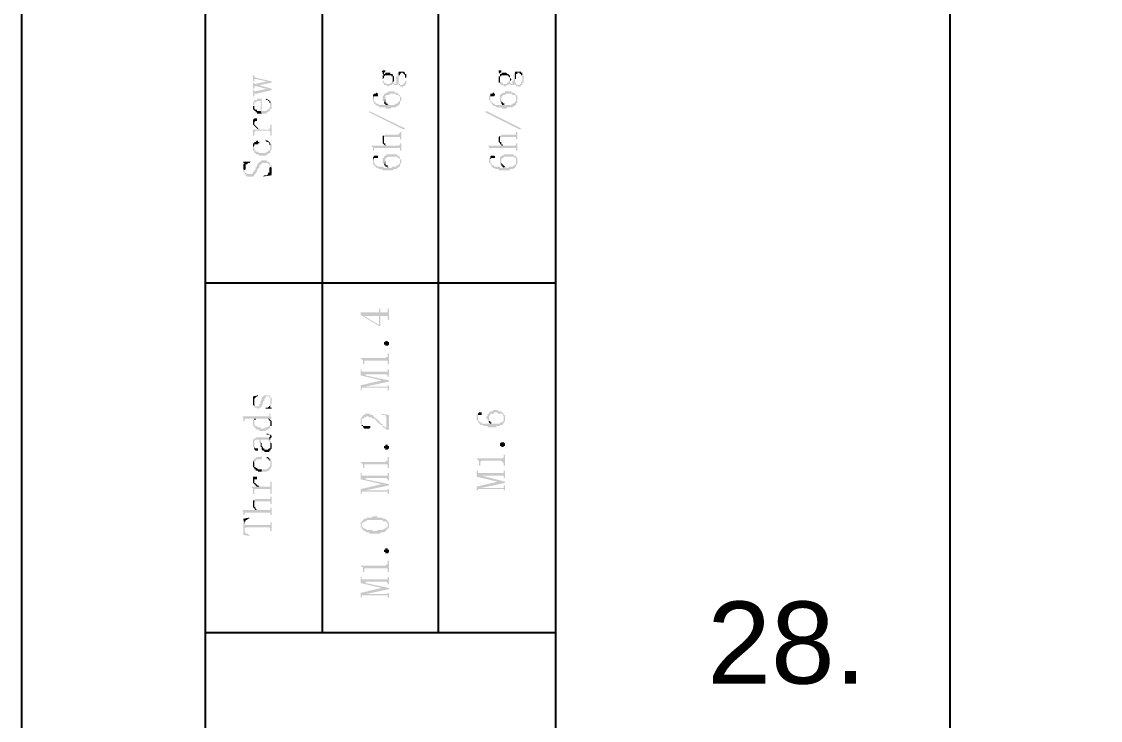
# Model space of a CAD drawing. Header units: millimetres. Extents: x 7018 to 13530, y 4187 to 5692.
# Drawn here: x 9367.76 to 9407.2, y 5096.24 to 5121.77 of the extents above; entities that cross this region are included whole.
import ezdxf

# ---------------------------------------------------------------- set-up
doc = ezdxf.new("R2010")
doc.units = ezdxf.units.MM
doc.styles.get("Standard").update_dxf_attribs({"font": 'arial.ttf'})

msp = doc.modelspace()

# ---------------------------------------------------------------- hatches: boundary and pattern name
at = {"transparency": 33554559}
for points in [[(9380.923, 5119.945), (9380.923, 5119.945), (9380.968, 5119.9), (9380.968, 5119.855), (9381.014, 5119.81), (9381.014, 5119.9), (9381.014, 5119.9), (9381.059, 5119.945), (9381.059, 5119.99), (9380.968, 5119.99)], [(9385.211, 5119.945), (9385.211, 5119.9), (9385.211, 5119.9), (9385.256, 5119.855), (9385.256, 5119.81), (9385.256, 5119.9), (9385.301, 5119.9), (9385.301, 5119.945), (9385.301, 5119.99), (9385.211, 5119.99)], [(9376.229, 5119.81), (9376.229, 5119.584), (9376.275, 5119.584), (9376.275, 5119.629), (9376.275, 5119.674), (9376.32, 5119.674), (9376.726, 5119.584), (9376.726, 5119.584), (9376.906, 5119.539), (9376.906, 5119.584), (9376.32, 5119.719), (9376.32, 5119.719), (9376.275, 5119.764), (9376.275, 5119.81)], [(9376.229, 5119.539), (9376.229, 5119.313), (9376.275, 5119.313), (9376.275, 5119.358), (9376.275, 5119.403), (9376.365, 5119.403), (9376.455, 5119.449), (9376.906, 5119.539), (9376.726, 5119.584), (9376.32, 5119.494), (9376.275, 5119.494), (9376.275, 5119.539), (9376.275, 5119.539)], [(9380.968, 5119.539), (9381.014, 5119.494), (9381.014, 5119.449), (9381.104, 5119.449), (9381.149, 5119.403), (9381.194, 5119.403), (9381.239, 5119.449), (9381.284, 5119.449), (9381.329, 5119.494), (9381.375, 5119.494), (9381.375, 5119.449), (9381.51, 5119.449), (9381.51, 5119.494), (9381.555, 5119.494), (9381.555, 5119.449), (9381.555, 5119.449), (9381.6, 5119.403), (9381.645, 5119.403), (9381.69, 5119.358), (9381.69, 5119.403), (9381.736, 5119.403), (9381.781, 5119.449), (9381.781, 5119.449), (9381.826, 5119.494), (9381.826, 5119.539), (9381.826, 5119.674), (9381.826, 5119.719), (9381.826, 5119.81), (9381.826, 5119.855), (9381.826, 5119.674), (9381.826, 5119.629), (9381.781, 5119.584), (9381.781, 5119.539), (9381.781, 5119.539), (9381.736, 5119.494), (9381.736, 5119.494), (9381.69, 5119.449), (9381.6, 5119.449), (9381.6, 5119.494), (9381.555, 5119.494), (9381.555, 5119.539), (9381.555, 5119.945), (9381.51, 5119.9), (9381.51, 5119.81), (9381.51, 5119.764), (9381.465, 5119.764), (9381.465, 5119.674), (9381.465, 5119.629), (9381.465, 5119.539), (9381.465, 5119.494), (9381.375, 5119.494), (9381.375, 5119.539), (9381.329, 5119.539), (9381.329, 5119.674), (9381.329, 5119.629), (9381.329, 5119.584), (9381.329, 5119.584), (9381.284, 5119.539), (9381.239, 5119.539), (9381.239, 5119.494), (9381.104, 5119.494), (9381.059, 5119.539), (9381.014, 5119.539), (9381.014, 5119.584), (9381.014, 5119.584), (9380.968, 5119.629), (9380.968, 5119.674)], [(9380.968, 5119.674), (9380.968, 5119.629), (9380.968, 5119.539), (9380.968, 5119.674), (9380.968, 5119.674), (9381.014, 5119.719), (9381.014, 5119.764), (9381.014, 5119.764), (9381.059, 5119.81), (9381.284, 5119.81), (9381.284, 5119.764), (9381.329, 5119.764), (9381.329, 5119.674), (9381.329, 5119.539), (9381.375, 5119.584), (9381.375, 5119.674), (9381.375, 5119.764), (9381.375, 5119.764), (9381.329, 5119.81), (9381.329, 5119.855), (9381.239, 5119.855), (9381.239, 5119.9), (9381.059, 5119.9), (9381.059, 5119.855), (9381.014, 5119.855), (9381.014, 5119.9), (9381.014, 5119.81), (9380.968, 5119.81), (9380.968, 5119.764)], [(9381.555, 5119.945), (9381.555, 5119.539), (9381.555, 5119.584), (9381.555, 5119.674), (9381.555, 5119.719), (9381.555, 5119.81), (9381.6, 5119.81), (9381.6, 5119.855), (9381.6, 5119.855), (9381.645, 5119.9), (9381.69, 5119.9), (9381.736, 5119.855), (9381.736, 5119.855), (9381.781, 5119.81), (9381.781, 5119.719), (9381.826, 5119.719), (9381.826, 5119.674), (9381.826, 5119.855), (9381.781, 5119.855), (9381.781, 5119.9), (9381.781, 5119.9), (9381.736, 5119.945)], [(9385.211, 5119.674), (9385.211, 5119.629), (9385.211, 5119.539), (9385.256, 5119.539), (9385.256, 5119.674), (9385.256, 5119.764), (9385.301, 5119.764), (9385.301, 5119.81), (9385.527, 5119.81), (9385.572, 5119.764), (9385.572, 5119.764), (9385.617, 5119.719), (9385.617, 5119.674), (9385.617, 5119.539), (9385.617, 5119.584), (9385.617, 5119.584), (9385.662, 5119.629), (9385.662, 5119.674), (9385.662, 5119.674), (9385.617, 5119.719), (9385.617, 5119.764), (9385.617, 5119.81), (9385.572, 5119.81), (9385.572, 5119.855), (9385.527, 5119.855), (9385.482, 5119.9), (9385.346, 5119.9), (9385.301, 5119.855), (9385.256, 5119.855), (9385.256, 5119.9), (9385.256, 5119.81), (9385.256, 5119.764), (9385.211, 5119.764)], [(9385.256, 5119.539), (9385.256, 5119.494), (9385.256, 5119.494), (9385.301, 5119.449), (9385.391, 5119.449), (9385.391, 5119.403), (9385.482, 5119.403), (9385.482, 5119.449), (9385.572, 5119.449), (9385.572, 5119.494), (9385.617, 5119.494), (9385.617, 5119.449), (9385.752, 5119.449), (9385.798, 5119.494), (9385.798, 5119.449), (9385.843, 5119.449), (9385.843, 5119.403), (9385.933, 5119.403), (9385.933, 5119.358), (9385.978, 5119.403), (9386.023, 5119.403), (9386.023, 5119.449), (9386.068, 5119.449), (9386.068, 5119.494), (9386.068, 5119.539), (9386.113, 5119.539), (9386.113, 5119.674), (9386.113, 5119.719), (9386.113, 5119.81), (9386.068, 5119.81), (9386.068, 5119.855), (9386.068, 5119.674), (9386.068, 5119.584), (9386.068, 5119.584), (9386.023, 5119.539), (9386.023, 5119.494), (9385.978, 5119.494), (9385.978, 5119.449), (9385.888, 5119.449), (9385.843, 5119.494), (9385.843, 5119.539), (9385.798, 5119.539), (9385.798, 5119.945), (9385.798, 5119.9), (9385.798, 5119.9), (9385.752, 5119.855), (9385.752, 5119.81), (9385.752, 5119.764), (9385.752, 5119.674), (9385.752, 5119.629), (9385.752, 5119.629), (9385.707, 5119.584), (9385.707, 5119.539), (9385.707, 5119.494), (9385.662, 5119.494), (9385.617, 5119.539), (9385.617, 5119.674), (9385.617, 5119.629), (9385.617, 5119.629), (9385.572, 5119.584), (9385.572, 5119.539), (9385.527, 5119.539), (9385.482, 5119.494), (9385.346, 5119.494), (9385.346, 5119.539), (9385.301, 5119.539), (9385.256, 5119.584), (9385.256, 5119.674)], [(9385.798, 5119.945), (9385.798, 5119.539), (9385.798, 5119.584), (9385.798, 5119.674), (9385.843, 5119.674), (9385.843, 5119.719), (9385.843, 5119.81), (9385.843, 5119.855), (9385.888, 5119.855), (9385.888, 5119.9), (9385.978, 5119.9), (9385.978, 5119.855), (9386.023, 5119.855), (9386.023, 5119.81), (9386.068, 5119.81), (9386.068, 5119.719), (9386.068, 5119.674), (9386.068, 5119.855), (9386.068, 5119.9), (9386.023, 5119.9), (9386.023, 5119.945), (9385.843, 5119.945)], [(9376.229, 5119.268), (9376.229, 5119.042), (9376.275, 5119.042), (9376.275, 5119.088), (9376.275, 5119.133), (9376.365, 5119.133), (9376.906, 5119.268), (9376.726, 5119.313), (9376.32, 5119.223), (9376.275, 5119.223), (9376.275, 5119.268), (9376.275, 5119.268)], [(9376.365, 5119.403), (9376.726, 5119.313), (9376.726, 5119.313), (9376.906, 5119.268), (9376.906, 5119.313), (9376.455, 5119.449)], [(9380.968, 5118.952), (9380.968, 5118.862), (9381.014, 5118.862), (9381.014, 5118.817), (9381.014, 5118.772), (9381.059, 5118.952), (9381.059, 5119.042), (9381.059, 5119.042), (9381.104, 5119.088), (9381.194, 5119.088), (9381.239, 5119.133), (9381.42, 5119.133), (9381.465, 5119.088), (9381.555, 5119.088), (9381.555, 5119.042), (9381.6, 5119.042), (9381.6, 5118.952), (9381.6, 5118.772), (9381.6, 5118.862), (9381.645, 5118.862), (9381.645, 5118.952), (9381.645, 5118.997), (9381.645, 5118.997), (9381.6, 5119.042), (9381.6, 5119.088), (9381.555, 5119.088), (9381.555, 5119.133), (9381.51, 5119.133), (9381.51, 5119.178), (9381.42, 5119.178), (9381.375, 5119.223), (9381.194, 5119.223), (9381.149, 5119.178), (9381.104, 5119.178), (9381.059, 5119.133), (9381.014, 5119.133), (9381.014, 5119.088), (9381.014, 5119.088), (9380.968, 5119.042), (9380.968, 5118.997), (9380.968, 5118.997)], [(9385.256, 5118.952), (9385.256, 5118.862), (9385.256, 5118.817), (9385.301, 5118.817), (9385.301, 5118.772), (9385.301, 5118.952), (9385.301, 5119.042), (9385.346, 5119.042), (9385.346, 5119.088), (9385.436, 5119.088), (9385.482, 5119.133), (9385.662, 5119.133), (9385.707, 5119.088), (9385.798, 5119.088), (9385.843, 5119.042), (9385.843, 5118.952), (9385.843, 5118.772), (9385.888, 5118.817), (9385.888, 5118.862), (9385.888, 5118.952), (9385.888, 5118.997), (9385.888, 5119.042), (9385.888, 5119.042), (9385.843, 5119.088), (9385.843, 5119.088), (9385.798, 5119.133), (9385.798, 5119.133), (9385.752, 5119.178), (9385.662, 5119.178), (9385.662, 5119.223), (9385.436, 5119.223), (9385.436, 5119.178), (9385.346, 5119.178), (9385.346, 5119.133), (9385.301, 5119.133), (9385.256, 5119.088), (9385.256, 5118.997), (9385.256, 5118.997)], [(9376.229, 5118.817), (9376.229, 5118.681), (9376.229, 5118.726), (9376.275, 5118.726), (9376.275, 5118.772), (9376.275, 5118.817), (9376.32, 5118.817), (9376.365, 5118.862), (9376.5, 5118.862), (9376.5, 5118.501), (9376.545, 5118.411), (9376.726, 5118.411), (9376.726, 5118.456), (9376.771, 5118.456), (9376.816, 5118.501), (9376.816, 5118.501), (9376.861, 5118.546), (9376.861, 5118.591), (9376.906, 5118.591), (9376.906, 5118.681), (9376.906, 5118.726), (9376.906, 5118.772), (9376.861, 5118.817), (9376.861, 5118.862), (9376.861, 5118.726), (9376.861, 5118.636), (9376.816, 5118.636), (9376.816, 5118.591), (9376.816, 5118.591), (9376.771, 5118.546), (9376.726, 5118.546), (9376.726, 5118.501), (9376.545, 5118.501), (9376.545, 5118.952), (9376.365, 5118.952), (9376.365, 5118.907), (9376.275, 5118.907), (9376.275, 5118.862), (9376.275, 5118.862)], [(9376.229, 5118.681), (9376.229, 5118.591), (9376.229, 5118.546), (9376.275, 5118.546), (9376.275, 5118.501), (9376.32, 5118.501), (9376.32, 5118.456), (9376.365, 5118.456), (9376.365, 5118.411), (9376.545, 5118.411), (9376.5, 5118.501), (9376.365, 5118.501), (9376.365, 5118.546), (9376.32, 5118.546), (9376.275, 5118.591), (9376.275, 5118.681), (9376.229, 5118.681), (9376.229, 5118.817), (9376.229, 5118.772), (9376.229, 5118.726)], [(9376.681, 5118.907), (9376.771, 5118.907), (9376.771, 5118.862), (9376.816, 5118.862), (9376.816, 5118.817), (9376.816, 5118.817), (9376.861, 5118.772), (9376.861, 5118.726), (9376.861, 5118.862), (9376.816, 5118.862), (9376.816, 5118.907), (9376.771, 5118.907), (9376.726, 5118.952), (9376.726, 5118.952)], [(9380.607, 5119.088), (9380.652, 5118.952), (9380.652, 5118.997), (9380.652, 5119.042), (9380.788, 5119.042), (9380.788, 5119.088), (9380.788, 5119.133), (9380.788, 5119.133), (9380.743, 5119.178), (9380.743, 5119.178), (9380.698, 5119.133), (9380.652, 5119.133)], [(9380.607, 5118.997), (9380.607, 5118.907), (9380.607, 5118.862), (9380.607, 5118.862), (9380.652, 5118.817), (9380.652, 5118.772), (9380.698, 5118.772), (9380.698, 5118.726), (9380.743, 5118.726), (9380.743, 5118.681), (9380.833, 5118.681), (9380.833, 5118.636), (9381.059, 5118.636), (9381.104, 5118.591), (9381.239, 5118.591), (9381.284, 5118.636), (9381.465, 5118.636), (9381.465, 5118.681), (9381.51, 5118.681), (9381.555, 5118.726), (9381.555, 5118.726), (9381.6, 5118.772), (9381.6, 5118.952), (9381.6, 5118.907), (9381.6, 5118.862), (9381.555, 5118.862), (9381.555, 5118.817), (9381.51, 5118.817), (9381.51, 5118.772), (9381.42, 5118.772), (9381.42, 5118.726), (9381.194, 5118.726), (9381.149, 5118.772), (9381.149, 5118.726), (9380.833, 5118.726), (9380.788, 5118.772), (9380.743, 5118.772), (9380.698, 5118.817), (9380.698, 5118.817), (9380.652, 5118.862), (9380.652, 5118.952), (9380.652, 5118.952), (9380.607, 5119.088)], [(9381.014, 5118.772), (9381.059, 5118.772), (9381.059, 5118.726), (9381.149, 5118.726), (9381.149, 5118.772), (9381.104, 5118.772), (9381.104, 5118.817), (9381.059, 5118.817), (9381.059, 5118.907), (9381.059, 5118.952)], [(9384.85, 5118.997), (9384.85, 5118.907), (9384.85, 5118.907), (9384.895, 5118.862), (9384.895, 5118.817), (9384.94, 5118.817), (9384.94, 5118.772), (9384.94, 5118.772), (9384.985, 5118.726), (9384.985, 5118.726), (9385.03, 5118.681), (9385.075, 5118.681), (9385.121, 5118.636), (9385.301, 5118.636), (9385.346, 5118.591), (9385.482, 5118.591), (9385.527, 5118.636), (9385.707, 5118.636), (9385.752, 5118.681), (9385.798, 5118.681), (9385.798, 5118.726), (9385.843, 5118.726), (9385.843, 5118.772), (9385.843, 5118.952), (9385.843, 5118.907), (9385.843, 5118.862), (9385.843, 5118.862), (9385.798, 5118.817), (9385.798, 5118.817), (9385.752, 5118.772), (9385.707, 5118.772), (9385.662, 5118.726), (9385.436, 5118.726), (9385.436, 5118.772), (9385.391, 5118.726), (9385.075, 5118.726), (9385.075, 5118.772), (9384.985, 5118.772), (9384.985, 5118.817), (9384.94, 5118.817), (9384.94, 5118.862), (9384.895, 5118.862), (9384.895, 5118.952), (9384.895, 5119.088), (9384.895, 5119.088), (9384.85, 5119.042)], [(9384.895, 5119.088), (9384.895, 5118.952), (9384.895, 5118.997), (9384.895, 5119.042), (9385.03, 5119.042), (9385.075, 5119.088), (9385.075, 5119.133), (9385.03, 5119.133), (9385.03, 5119.178), (9384.985, 5119.178), (9384.985, 5119.133), (9384.895, 5119.133)], [(9385.301, 5118.772), (9385.301, 5118.772), (9385.346, 5118.726), (9385.391, 5118.726), (9385.436, 5118.772), (9385.391, 5118.772), (9385.346, 5118.817), (9385.346, 5118.817), (9385.301, 5118.862), (9385.301, 5118.907), (9385.301, 5118.952)], [(9381.781, 5117.869), (9381.736, 5117.824), (9380.472, 5118.456), (9380.472, 5118.501)], [(9386.023, 5117.869), (9385.978, 5117.824), (9384.714, 5118.456), (9384.759, 5118.501)], [(9376.184, 5117.824), (9376.184, 5117.824), (9376.229, 5117.779), (9376.229, 5117.734), (9376.229, 5117.643), (9376.229, 5117.598), (9376.275, 5117.598), (9376.275, 5117.734), (9376.275, 5117.734), (9376.32, 5117.779), (9376.816, 5117.779), (9376.861, 5117.734), (9376.861, 5117.598), (9376.906, 5117.598), (9376.906, 5118.004), (9376.861, 5118.004), (9376.861, 5117.869), (9376.816, 5117.869), (9376.816, 5117.824), (9376.5, 5117.824), (9376.455, 5117.869), (9376.41, 5117.869), (9376.41, 5117.824)], [(9376.229, 5118.095), (9376.229, 5118.049), (9376.229, 5118.004), (9376.275, 5117.959), (9376.275, 5118.095), (9376.275, 5118.095), (9376.32, 5118.14), (9376.365, 5118.14), (9376.365, 5118.185), (9376.365, 5118.23), (9376.275, 5118.23), (9376.229, 5118.185), (9376.229, 5118.14)], [(9376.275, 5117.959), (9376.275, 5117.959), (9376.32, 5117.914), (9376.32, 5117.914), (9376.365, 5117.869), (9376.365, 5117.869), (9376.41, 5117.824), (9376.41, 5117.869), (9376.41, 5117.869), (9376.365, 5117.914), (9376.365, 5117.914), (9376.32, 5117.959), (9376.32, 5117.959), (9376.275, 5118.004), (9376.275, 5118.049), (9376.275, 5118.095)], [(9381.014, 5117.598), (9381.014, 5117.463), (9381.014, 5117.508), (9381.014, 5117.553), (9381.6, 5117.553), (9381.6, 5117.463), (9381.645, 5117.463), (9381.645, 5117.734), (9381.6, 5117.734), (9381.6, 5117.688), (9381.555, 5117.688), (9381.555, 5117.643), (9381.059, 5117.643)], [(9385.256, 5117.598), (9385.256, 5117.463), (9385.256, 5117.508), (9385.256, 5117.508), (9385.301, 5117.553), (9385.843, 5117.553), (9385.843, 5117.463), (9385.888, 5117.463), (9385.888, 5117.734), (9385.843, 5117.734), (9385.843, 5117.688), (9385.843, 5117.643), (9385.301, 5117.643), (9385.301, 5117.598)], [(9376.229, 5117.192), (9376.229, 5117.102), (9376.229, 5117.057), (9376.229, 5117.192), (9376.229, 5117.192), (9376.275, 5117.237), (9376.275, 5117.282), (9376.41, 5117.282), (9376.41, 5117.327), (9376.455, 5117.327), (9376.455, 5117.372), (9376.41, 5117.372), (9376.41, 5117.418), (9376.365, 5117.418), (9376.32, 5117.372), (9376.275, 5117.372), (9376.275, 5117.327), (9376.229, 5117.327), (9376.229, 5117.237), (9376.229, 5117.237)], [(9376.229, 5117.057), (9376.275, 5117.011), (9376.275, 5116.966), (9376.32, 5116.966), (9376.32, 5116.921), (9376.41, 5116.921), (9376.455, 5116.876), (9376.726, 5116.876), (9376.726, 5116.921), (9376.771, 5116.921), (9376.816, 5116.966), (9376.861, 5116.966), (9376.861, 5117.011), (9376.861, 5117.057), (9376.906, 5117.102), (9376.906, 5117.192), (9376.906, 5117.282), (9376.861, 5117.282), (9376.861, 5117.327), (9376.861, 5117.192), (9376.861, 5117.147), (9376.861, 5117.102), (9376.816, 5117.057), (9376.771, 5117.057), (9376.771, 5117.011), (9376.726, 5117.011), (9376.681, 5116.966), (9376.455, 5116.966), (9376.41, 5117.011), (9376.32, 5117.011), (9376.32, 5117.057), (9376.275, 5117.057), (9376.275, 5117.102), (9376.275, 5117.147), (9376.229, 5117.192)], [(9376.681, 5117.418), (9376.681, 5117.418), (9376.726, 5117.372), (9376.771, 5117.372), (9376.816, 5117.327), (9376.816, 5117.282), (9376.861, 5117.237), (9376.861, 5117.192), (9376.861, 5117.327), (9376.816, 5117.372), (9376.816, 5117.372), (9376.771, 5117.418), (9376.726, 5117.418), (9376.681, 5117.463)], [(9380.562, 5117.237), (9380.562, 5117.192), (9380.607, 5117.192), (9380.607, 5117.147), (9380.607, 5117.057), (9380.652, 5117.057), (9380.652, 5117.102), (9380.652, 5117.147), (9381.6, 5117.147), (9381.6, 5117.057), (9381.645, 5117.057), (9381.645, 5117.327), (9381.6, 5117.327), (9381.6, 5117.282), (9381.6, 5117.282), (9381.555, 5117.237), (9381.104, 5117.237), (9381.059, 5117.282), (9381.059, 5117.237)], [(9380.968, 5117.463), (9380.968, 5117.418), (9380.968, 5117.327), (9380.968, 5117.327), (9381.014, 5117.282), (9381.014, 5117.282), (9381.059, 5117.237), (9381.059, 5117.282), (9381.059, 5117.327), (9381.014, 5117.327), (9381.014, 5117.372), (9381.014, 5117.598), (9380.968, 5117.598), (9380.968, 5117.553), (9380.968, 5117.508)], [(9384.805, 5117.237), (9384.805, 5117.237), (9384.85, 5117.192), (9384.85, 5117.147), (9384.895, 5117.147), (9384.895, 5117.057), (9384.895, 5117.102), (9384.895, 5117.102), (9384.94, 5117.147), (9385.843, 5117.147), (9385.843, 5117.057), (9385.888, 5117.057), (9385.888, 5117.327), (9385.843, 5117.327), (9385.843, 5117.282), (9385.843, 5117.237), (9385.346, 5117.237), (9385.346, 5117.282), (9385.346, 5117.237)], [(9385.211, 5117.463), (9385.211, 5117.418), (9385.211, 5117.372), (9385.256, 5117.327), (9385.256, 5117.282), (9385.301, 5117.282), (9385.301, 5117.237), (9385.346, 5117.237), (9385.346, 5117.282), (9385.301, 5117.282), (9385.301, 5117.327), (9385.301, 5117.372), (9385.256, 5117.372), (9385.256, 5117.598), (9385.256, 5117.598), (9385.211, 5117.553), (9385.211, 5117.508)], [(9380.607, 5116.831), (9380.652, 5116.696), (9380.652, 5116.741), (9380.652, 5116.786), (9380.788, 5116.786), (9380.788, 5116.831), (9380.788, 5116.876), (9380.652, 5116.876), (9380.652, 5116.831)], [(9380.607, 5116.696), (9380.607, 5116.605), (9380.607, 5116.56), (9380.652, 5116.56), (9380.652, 5116.515), (9380.652, 5116.515), (9380.698, 5116.47), (9380.698, 5116.47), (9380.743, 5116.425), (9380.788, 5116.425), (9380.833, 5116.38), (9380.923, 5116.38), (9380.968, 5116.334), (9381.329, 5116.334), (9381.375, 5116.38), (9381.465, 5116.38), (9381.51, 5116.425), (9381.51, 5116.425), (9381.555, 5116.47), (9381.6, 5116.47), (9381.6, 5116.65), (9381.6, 5116.605), (9381.6, 5116.605), (9381.555, 5116.56), (9381.555, 5116.56), (9381.51, 5116.515), (9381.465, 5116.515), (9381.465, 5116.47), (9381.329, 5116.47), (9381.284, 5116.425), (9381.194, 5116.425), (9381.194, 5116.47), (9381.149, 5116.47), (9381.149, 5116.425), (9381.014, 5116.425), (9380.968, 5116.47), (9380.788, 5116.47), (9380.743, 5116.515), (9380.698, 5116.515), (9380.698, 5116.56), (9380.652, 5116.605), (9380.652, 5116.65), (9380.652, 5116.696), (9380.607, 5116.831), (9380.607, 5116.786), (9380.607, 5116.741)], [(9380.968, 5116.696), (9380.968, 5116.605), (9380.968, 5116.605), (9381.014, 5116.56), (9381.014, 5116.515), (9381.014, 5116.515), (9381.059, 5116.696), (9381.059, 5116.741), (9381.059, 5116.786), (9381.104, 5116.786), (9381.149, 5116.831), (9381.51, 5116.831), (9381.51, 5116.786), (9381.555, 5116.786), (9381.6, 5116.741), (9381.6, 5116.515), (9381.6, 5116.56), (9381.6, 5116.56), (9381.645, 5116.605), (9381.645, 5116.696), (9381.645, 5116.741), (9381.6, 5116.741), (9381.6, 5116.831), (9381.555, 5116.831), (9381.555, 5116.876), (9381.51, 5116.876), (9381.465, 5116.921), (9381.104, 5116.921), (9381.104, 5116.876), (9381.059, 5116.876), (9381.014, 5116.831), (9381.014, 5116.786), (9380.968, 5116.786)], [(9384.85, 5116.696), (9384.85, 5116.605), (9384.895, 5116.605), (9384.895, 5116.56), (9384.895, 5116.56), (9384.94, 5116.515), (9384.94, 5116.47), (9384.985, 5116.47), (9384.985, 5116.425), (9385.075, 5116.425), (9385.075, 5116.38), (9385.211, 5116.38), (9385.211, 5116.334), (9385.617, 5116.334), (9385.617, 5116.38), (9385.752, 5116.38), (9385.752, 5116.425), (9385.798, 5116.425), (9385.798, 5116.47), (9385.843, 5116.47), (9385.843, 5116.65), (9385.843, 5116.605), (9385.843, 5116.56), (9385.798, 5116.56), (9385.798, 5116.515), (9385.752, 5116.515), (9385.707, 5116.47), (9385.572, 5116.47), (9385.572, 5116.425), (9385.482, 5116.425), (9385.436, 5116.47), (9385.436, 5116.47), (9385.391, 5116.425), (9385.256, 5116.425), (9385.256, 5116.47), (9385.03, 5116.47), (9385.03, 5116.515), (9384.985, 5116.515), (9384.94, 5116.56), (9384.94, 5116.605), (9384.895, 5116.605), (9384.895, 5116.65), (9384.895, 5116.831), (9384.895, 5116.786), (9384.85, 5116.786), (9384.85, 5116.741)], [(9384.895, 5116.831), (9384.895, 5116.696), (9384.895, 5116.741), (9384.895, 5116.741), (9384.94, 5116.786), (9385.075, 5116.786), (9385.075, 5116.831), (9385.075, 5116.831), (9385.03, 5116.876), (9384.94, 5116.876)], [(9385.256, 5116.696), (9385.256, 5116.605), (9385.256, 5116.56), (9385.256, 5116.56), (9385.301, 5116.515), (9385.301, 5116.696), (9385.301, 5116.741), (9385.301, 5116.741), (9385.346, 5116.786), (9385.391, 5116.786), (9385.391, 5116.831), (9385.752, 5116.831), (9385.798, 5116.786), (9385.843, 5116.786), (9385.843, 5116.741), (9385.843, 5116.515), (9385.888, 5116.56), (9385.888, 5116.605), (9385.888, 5116.696), (9385.888, 5116.741), (9385.888, 5116.786), (9385.843, 5116.831), (9385.843, 5116.831), (9385.798, 5116.876), (9385.752, 5116.876), (9385.752, 5116.921), (9385.391, 5116.921), (9385.346, 5116.876), (9385.301, 5116.876), (9385.301, 5116.831), (9385.256, 5116.831), (9385.256, 5116.786)], [(9375.868, 5116.38), (9375.868, 5116.289), (9375.868, 5116.289), (9375.914, 5116.244), (9375.914, 5116.199), (9375.914, 5116.199), (9375.959, 5116.154), (9375.959, 5116.154), (9376.004, 5116.109), (9376.229, 5116.109), (9376.275, 5116.154), (9376.275, 5116.199), (9376.32, 5116.199), (9376.32, 5116.244), (9376.32, 5116.244), (9376.365, 5116.289), (9376.365, 5116.334), (9376.41, 5116.38), (9376.41, 5116.425), (9376.455, 5116.425), (9376.455, 5116.515), (9376.5, 5116.515), (9376.5, 5116.56), (9376.545, 5116.56), (9376.545, 5116.605), (9376.771, 5116.605), (9376.771, 5116.56), (9376.816, 5116.56), (9376.816, 5116.515), (9376.861, 5116.515), (9376.861, 5116.425), (9376.861, 5116.244), (9376.861, 5116.289), (9376.906, 5116.334), (9376.906, 5116.425), (9376.906, 5116.515), (9376.861, 5116.515), (9376.861, 5116.56), (9376.861, 5116.56), (9376.816, 5116.605), (9376.816, 5116.65), (9376.726, 5116.65), (9376.726, 5116.696), (9376.545, 5116.696), (9376.5, 5116.65), (9376.455, 5116.65), (9376.455, 5116.605), (9376.41, 5116.605), (9376.41, 5116.56), (9376.365, 5116.56), (9376.365, 5116.47), (9376.32, 5116.47), (9376.32, 5116.38), (9376.275, 5116.334), (9376.275, 5116.289), (9376.229, 5116.289), (9376.229, 5116.244), (9376.229, 5116.244), (9376.184, 5116.199), (9376.004, 5116.199), (9375.959, 5116.244), (9375.914, 5116.244), (9375.914, 5116.334), (9375.914, 5116.515), (9375.868, 5116.515), (9375.868, 5116.425), (9375.868, 5116.425)], [(9375.868, 5116.65), (9375.868, 5116.605), (9375.914, 5116.605), (9375.914, 5116.425), (9375.914, 5116.515), (9375.959, 5116.515), (9375.959, 5116.56), (9376.004, 5116.56), (9376.049, 5116.605), (9376.094, 5116.605), (9376.139, 5116.65), (9376.094, 5116.65)], [(9381.014, 5116.515), (9381.059, 5116.515), (9381.059, 5116.47), (9381.104, 5116.47), (9381.149, 5116.425), (9381.149, 5116.515), (9381.104, 5116.515), (9381.059, 5116.56), (9381.059, 5116.605), (9381.059, 5116.696)], [(9385.301, 5116.515), (9385.301, 5116.515), (9385.346, 5116.47), (9385.346, 5116.47), (9385.391, 5116.425), (9385.436, 5116.47), (9385.391, 5116.515), (9385.346, 5116.515), (9385.346, 5116.56), (9385.346, 5116.56), (9385.301, 5116.605), (9385.301, 5116.696)], [(9376.591, 5116.109), (9376.591, 5116.109), (9376.906, 5116.154), (9376.906, 5116.154), (9376.861, 5116.199), (9376.861, 5116.334), (9376.861, 5116.289), (9376.816, 5116.289), (9376.816, 5116.244), (9376.771, 5116.244), (9376.771, 5116.199), (9376.771, 5116.199), (9376.726, 5116.154), (9376.636, 5116.154)], [(9380.156, 5111.144), (9380.156, 5111.054), (9380.833, 5110.648), (9380.878, 5110.648), (9380.878, 5111.009), (9381.149, 5111.009), (9381.149, 5110.873), (9381.194, 5110.873), (9381.194, 5111.28), (9381.149, 5111.28), (9381.149, 5111.189), (9381.149, 5111.144), (9380.878, 5111.144), (9380.878, 5111.28), (9380.833, 5111.28), (9380.833, 5110.693), (9380.291, 5111.009), (9380.291, 5111.009)], [(9380.156, 5111.144), (9380.291, 5111.009), (9380.833, 5111.009), (9380.833, 5110.693), (9380.833, 5111.144)], [(9381.194, 5110.016), (9381.194, 5109.971), (9381.194, 5109.971), (9381.149, 5109.926), (9381.059, 5109.926), (9381.059, 5109.971), (9381.014, 5109.971), (9381.014, 5110.016), (9381.014, 5110.061), (9381.059, 5110.061), (9381.059, 5110.106), (9381.149, 5110.106), (9381.149, 5110.061), (9381.194, 5110.061), (9381.194, 5110.016)], [(9380.156, 5109.474), (9380.156, 5109.474), (9380.201, 5109.429), (9380.201, 5109.429), (9380.246, 5109.384), (9380.246, 5109.339), (9380.246, 5109.249), (9380.291, 5109.249), (9380.291, 5109.384), (9381.149, 5109.384), (9381.149, 5109.339), (9381.149, 5109.249), (9381.194, 5109.249), (9381.194, 5109.655), (9381.149, 5109.655), (9381.149, 5109.565), (9381.149, 5109.519), (9381.104, 5109.519), (9381.059, 5109.474)], [(9380.156, 5109.068), (9380.156, 5108.843), (9380.923, 5108.662), (9380.923, 5108.662), (9381.194, 5108.617), (9381.194, 5108.662), (9380.337, 5108.843), (9380.337, 5108.888), (9380.246, 5108.978), (9380.201, 5108.978), (9380.201, 5109.068)], [(9380.246, 5108.978), (9380.337, 5108.888), (9381.104, 5108.888), (9381.149, 5108.843), (9381.149, 5108.797), (9381.194, 5108.797), (9381.194, 5109.068), (9381.149, 5109.068), (9381.149, 5109.023), (9381.149, 5108.978), (9381.104, 5108.978)], [(9380.156, 5108.481), (9380.156, 5108.301), (9380.201, 5108.301), (9380.201, 5108.346), (9380.201, 5108.391), (9380.246, 5108.391), (9380.337, 5108.436), (9381.194, 5108.617), (9380.923, 5108.662)], [(9380.246, 5108.391), (9381.149, 5108.391), (9381.149, 5108.301), (9381.194, 5108.301), (9381.194, 5108.481), (9381.149, 5108.481), (9381.149, 5108.436), (9380.337, 5108.436)], [(9376.229, 5108.075), (9376.229, 5108.03), (9376.275, 5107.714), (9376.275, 5107.895), (9376.275, 5107.94), (9376.275, 5107.985), (9376.32, 5108.03), (9376.32, 5108.03), (9376.365, 5108.075), (9376.41, 5108.075), (9376.41, 5108.12)], [(9376.229, 5107.895), (9376.229, 5107.804), (9376.229, 5107.759), (9376.275, 5107.714), (9376.229, 5108.03), (9376.229, 5107.985)], [(9376.275, 5107.714), (9376.275, 5107.669), (9376.365, 5107.669), (9376.365, 5107.624), (9376.41, 5107.624), (9376.455, 5107.669), (9376.5, 5107.669), (9376.545, 5107.714), (9376.545, 5107.759), (9376.545, 5107.759), (9376.591, 5107.804), (9376.591, 5107.85), (9376.591, 5107.895), (9376.636, 5107.895), (9376.636, 5107.985), (9376.636, 5107.985), (9376.681, 5108.03), (9376.681, 5108.075), (9376.816, 5108.075), (9376.816, 5108.03), (9376.861, 5108.03), (9376.861, 5107.985), (9376.861, 5107.714), (9376.861, 5107.759), (9376.906, 5107.804), (9376.906, 5107.895), (9376.906, 5108.03), (9376.861, 5108.03), (9376.861, 5108.075), (9376.861, 5108.075), (9376.816, 5108.12), (9376.636, 5108.12), (9376.591, 5108.075), (9376.591, 5108.075), (9376.545, 5108.03), (9376.545, 5107.985), (9376.545, 5107.94), (9376.5, 5107.895), (9376.5, 5107.85), (9376.5, 5107.804), (9376.455, 5107.804), (9376.455, 5107.714), (9376.32, 5107.714), (9376.275, 5107.759), (9376.275, 5107.804), (9376.275, 5107.895)], [(9376.681, 5107.669), (9376.681, 5107.624), (9376.906, 5107.624), (9376.906, 5107.669), (9376.861, 5107.669), (9376.861, 5107.895), (9376.861, 5107.85), (9376.861, 5107.759), (9376.861, 5107.759), (9376.816, 5107.714), (9376.816, 5107.714), (9376.771, 5107.669), (9376.726, 5107.669)], [(9375.823, 5107.353), (9375.823, 5107.353), (9375.868, 5107.308), (9375.868, 5107.263), (9375.868, 5107.173), (9375.914, 5107.173), (9375.914, 5107.263), (9376.32, 5107.263), (9376.32, 5107.218), (9376.32, 5107.263), (9376.906, 5107.263), (9376.906, 5107.308), (9376.906, 5107.308), (9376.861, 5107.353), (9376.861, 5107.398), (9376.861, 5107.443), (9376.816, 5107.443), (9376.816, 5107.398), (9376.816, 5107.353), (9376.771, 5107.353)], [(9380.156, 5107.173), (9380.156, 5107.127), (9380.156, 5107.082), (9380.201, 5107.037), (9380.201, 5107.173), (9380.201, 5107.263), (9380.246, 5107.263), (9380.291, 5107.308), (9380.337, 5107.308), (9380.382, 5107.353), (9380.427, 5107.353), (9380.472, 5107.308), (9380.562, 5107.308), (9380.607, 5107.263), (9380.652, 5107.263), (9380.698, 5107.218), (9380.698, 5107.218), (9380.743, 5107.173), (9380.743, 5107.173), (9380.788, 5107.127), (9380.788, 5107.127), (9380.833, 5107.082), (9380.833, 5107.082), (9380.878, 5107.037), (9380.923, 5107.037), (9380.923, 5106.992), (9380.968, 5106.992), (9380.968, 5106.947), (9381.014, 5106.947), (9381.059, 5106.902), (9381.059, 5106.902), (9381.104, 5106.857), (9381.104, 5106.947), (9381.059, 5106.947), (9381.014, 5106.992), (9380.968, 5106.992), (9380.968, 5107.037), (9380.968, 5107.037), (9380.923, 5107.082), (9380.878, 5107.082), (9380.878, 5107.127), (9380.878, 5107.127), (9380.833, 5107.173), (9380.833, 5107.173), (9380.788, 5107.218), (9380.788, 5107.218), (9380.743, 5107.263), (9380.698, 5107.263), (9380.698, 5107.308), (9380.652, 5107.308), (9380.652, 5107.353), (9380.607, 5107.353), (9380.607, 5107.398), (9380.517, 5107.398), (9380.517, 5107.443), (9380.337, 5107.443), (9380.291, 5107.398), (9380.246, 5107.398), (9380.246, 5107.353), (9380.201, 5107.353), (9380.201, 5107.308), (9380.201, 5107.308), (9380.156, 5107.263), (9380.156, 5107.218), (9380.156, 5107.218)], [(9380.923, 5107.443), (9380.923, 5107.398), (9381.059, 5107.398), (9381.059, 5107.353), (9381.104, 5107.353), (9381.104, 5106.857), (9381.194, 5106.857), (9381.194, 5107.398)], [(9384.398, 5107.308), (9384.398, 5107.263), (9384.398, 5107.218), (9384.444, 5107.173), (9384.444, 5107.127), (9384.489, 5107.127), (9384.489, 5107.082), (9384.534, 5107.082), (9384.534, 5107.037), (9384.624, 5107.037), (9384.669, 5106.992), (9384.805, 5106.992), (9384.805, 5106.947), (9385.121, 5106.947), (9385.121, 5106.992), (9385.256, 5106.992), (9385.256, 5107.037), (9385.346, 5107.037), (9385.346, 5107.082), (9385.391, 5107.082), (9385.391, 5107.127), (9385.391, 5107.263), (9385.391, 5107.173), (9385.346, 5107.173), (9385.346, 5107.127), (9385.256, 5107.127), (9385.256, 5107.082), (9384.579, 5107.082), (9384.579, 5107.127), (9384.534, 5107.127), (9384.489, 5107.173), (9384.489, 5107.173), (9384.444, 5107.218), (9384.444, 5107.263), (9384.444, 5107.443), (9384.398, 5107.398), (9384.398, 5107.353)], [(9384.444, 5107.443), (9384.444, 5107.308), (9384.444, 5107.398), (9384.579, 5107.398), (9384.579, 5107.489), (9384.489, 5107.489)], [(9384.759, 5107.308), (9384.759, 5107.263), (9384.805, 5107.263), (9384.805, 5107.173), (9384.805, 5107.173), (9384.85, 5107.127), (9384.85, 5107.308), (9384.85, 5107.353), (9384.85, 5107.353), (9384.895, 5107.398), (9384.895, 5107.443), (9385.03, 5107.443), (9385.03, 5107.489), (9385.166, 5107.489), (9385.166, 5107.443), (9385.346, 5107.443), (9385.346, 5107.398), (9385.346, 5107.398), (9385.391, 5107.353), (9385.391, 5107.127), (9385.436, 5107.173), (9385.436, 5107.263), (9385.436, 5107.308), (9385.436, 5107.398), (9385.391, 5107.398), (9385.391, 5107.443), (9385.391, 5107.443), (9385.346, 5107.489), (9385.301, 5107.489), (9385.301, 5107.534), (9385.211, 5107.534), (9385.166, 5107.579), (9385.03, 5107.579), (9384.985, 5107.534), (9384.895, 5107.534), (9384.895, 5107.489), (9384.85, 5107.489), (9384.85, 5107.443), (9384.805, 5107.443), (9384.805, 5107.398), (9384.805, 5107.353), (9384.759, 5107.353)], [(9376.229, 5107.082), (9376.229, 5107.037), (9376.229, 5106.992), (9376.275, 5106.992), (9376.275, 5106.947), (9376.275, 5106.947), (9376.32, 5106.902), (9376.32, 5106.902), (9376.365, 5106.857), (9376.455, 5106.857), (9376.455, 5106.812), (9376.681, 5106.812), (9376.681, 5106.857), (9376.771, 5106.857), (9376.816, 5106.902), (9376.816, 5106.902), (9376.861, 5106.947), (9376.861, 5107.082), (9376.861, 5107.037), (9376.861, 5107.037), (9376.816, 5106.992), (9376.816, 5106.992), (9376.771, 5106.947), (9376.681, 5106.947), (9376.636, 5106.902), (9376.5, 5106.902), (9376.5, 5106.947), (9376.365, 5106.947), (9376.365, 5106.992), (9376.32, 5106.992), (9376.275, 5107.037), (9376.275, 5107.218), (9376.229, 5107.218), (9376.229, 5107.173), (9376.229, 5107.127)], [(9376.275, 5107.218), (9376.275, 5107.127), (9376.275, 5107.218), (9376.32, 5107.218), (9376.32, 5107.263), (9376.275, 5107.263)], [(9376.771, 5107.263), (9376.816, 5107.218), (9376.816, 5107.173), (9376.861, 5107.173), (9376.861, 5106.947), (9376.861, 5106.992), (9376.906, 5106.992), (9376.906, 5107.037), (9376.906, 5107.082), (9376.906, 5107.127), (9376.906, 5107.173), (9376.861, 5107.218), (9376.861, 5107.218), (9376.816, 5107.263)], [(9380.201, 5107.037), (9380.201, 5106.992), (9380.246, 5106.992), (9380.246, 5106.947), (9380.246, 5106.947), (9380.291, 5106.902), (9380.472, 5106.902), (9380.517, 5106.947), (9380.517, 5106.992), (9380.246, 5106.992), (9380.246, 5107.037), (9380.201, 5107.037), (9380.201, 5107.127), (9380.201, 5107.127)], [(9384.85, 5107.127), (9384.85, 5107.127), (9384.895, 5107.082), (9384.94, 5107.082), (9384.94, 5107.127), (9384.895, 5107.127), (9384.895, 5107.173), (9384.85, 5107.173), (9384.85, 5107.218), (9384.85, 5107.308)], [(9376.229, 5106.36), (9376.229, 5106.315), (9376.229, 5106.225), (9376.229, 5106.225), (9376.275, 5106.18), (9376.275, 5106.36), (9376.275, 5106.45), (9376.275, 5106.45), (9376.32, 5106.496), (9376.455, 5106.496), (9376.455, 5106.405), (9376.5, 5106.36), (9376.5, 5106.315), (9376.5, 5106.496), (9376.771, 5106.496), (9376.816, 5106.45), (9376.816, 5106.405), (9376.861, 5106.405), (9376.861, 5106.315), (9376.861, 5106.27), (9376.861, 5106.45), (9376.861, 5106.45), (9376.816, 5106.496), (9376.816, 5106.586), (9376.32, 5106.586), (9376.32, 5106.541), (9376.275, 5106.541), (9376.229, 5106.496)], [(9376.726, 5106.721), (9376.726, 5106.676), (9376.816, 5106.676), (9376.861, 5106.631), (9376.861, 5106.496), (9376.861, 5106.541), (9376.861, 5106.541), (9376.906, 5106.586), (9376.906, 5106.631), (9376.861, 5106.676), (9376.816, 5106.676), (9376.771, 5106.721)], [(9376.816, 5106.586), (9376.816, 5106.496), (9376.861, 5106.496), (9376.861, 5106.631), (9376.861, 5106.631)], [(9376.275, 5106.18), (9376.275, 5106.135), (9376.275, 5106.135), (9376.32, 5106.089), (9376.41, 5106.089), (9376.41, 5106.135), (9376.41, 5106.18), (9376.32, 5106.18), (9376.275, 5106.225), (9376.275, 5106.36)], [(9376.5, 5106.315), (9376.5, 5106.225), (9376.545, 5106.225), (9376.545, 5106.18), (9376.545, 5106.135), (9376.545, 5106.135), (9376.591, 5106.089), (9376.636, 5106.089), (9376.636, 5106.044), (9376.816, 5106.044), (9376.816, 5106.089), (9376.861, 5106.089), (9376.861, 5106.135), (9376.861, 5106.135), (9376.906, 5106.18), (9376.906, 5106.27), (9376.906, 5106.315), (9376.906, 5106.36), (9376.861, 5106.405), (9376.861, 5106.225), (9376.861, 5106.18), (9376.816, 5106.18), (9376.771, 5106.135), (9376.636, 5106.135), (9376.636, 5106.18), (9376.591, 5106.18), (9376.591, 5106.225), (9376.591, 5106.225), (9376.545, 5106.27), (9376.545, 5106.315), (9376.545, 5106.36), (9376.5, 5106.405), (9376.5, 5106.496)], [(9381.194, 5106.225), (9381.194, 5106.18), (9381.194, 5106.18), (9381.149, 5106.135), (9381.059, 5106.135), (9381.059, 5106.18), (9381.014, 5106.18), (9381.014, 5106.225), (9381.014, 5106.27), (9381.059, 5106.27), (9381.059, 5106.315), (9381.149, 5106.315), (9381.149, 5106.27), (9381.194, 5106.27), (9381.194, 5106.225)], [(9385.436, 5106.315), (9385.436, 5106.27), (9385.391, 5106.27), (9385.391, 5106.225), (9385.301, 5106.225), (9385.301, 5106.27), (9385.256, 5106.27), (9385.256, 5106.315), (9385.256, 5106.36), (9385.256, 5106.36), (9385.301, 5106.405), (9385.391, 5106.405), (9385.436, 5106.36), (9385.436, 5106.315)], [(9376.229, 5105.728), (9376.275, 5105.638), (9376.275, 5105.683), (9376.275, 5105.683), (9376.32, 5105.728), (9376.32, 5105.728), (9376.365, 5105.774), (9376.545, 5105.774), (9376.545, 5105.322), (9376.726, 5105.322), (9376.771, 5105.367), (9376.816, 5105.367), (9376.816, 5105.412), (9376.861, 5105.412), (9376.861, 5105.458), (9376.861, 5105.458), (9376.906, 5105.503), (9376.906, 5105.548), (9376.906, 5105.638), (9376.906, 5105.683), (9376.906, 5105.728), (9376.861, 5105.728), (9376.861, 5105.774), (9376.861, 5105.638), (9376.861, 5105.548), (9376.861, 5105.548), (9376.816, 5105.503), (9376.816, 5105.503), (9376.771, 5105.458), (9376.771, 5105.458), (9376.726, 5105.412), (9376.545, 5105.412), (9376.545, 5105.909), (9376.545, 5105.909), (9376.5, 5105.864), (9376.365, 5105.864), (9376.32, 5105.819), (9376.275, 5105.819), (9376.275, 5105.774), (9376.275, 5105.774)], [(9376.726, 5105.819), (9376.771, 5105.819), (9376.771, 5105.774), (9376.816, 5105.774), (9376.816, 5105.728), (9376.861, 5105.728), (9376.861, 5105.683), (9376.861, 5105.638), (9376.861, 5105.774), (9376.861, 5105.774), (9376.816, 5105.819), (9376.816, 5105.819), (9376.771, 5105.864), (9376.726, 5105.864)], [(9380.156, 5105.683), (9380.156, 5105.683), (9380.201, 5105.638), (9380.201, 5105.638), (9380.246, 5105.593), (9380.246, 5105.548), (9380.246, 5105.458), (9380.291, 5105.458), (9380.291, 5105.593), (9381.149, 5105.593), (9381.149, 5105.548), (9381.149, 5105.458), (9381.194, 5105.458), (9381.194, 5105.864), (9381.149, 5105.864), (9381.149, 5105.774), (9381.149, 5105.728), (9381.104, 5105.728), (9381.059, 5105.683)], [(9384.398, 5105.819), (9384.398, 5105.774), (9384.444, 5105.774), (9384.444, 5105.728), (9384.489, 5105.728), (9384.489, 5105.683), (9384.489, 5105.548), (9384.534, 5105.548), (9384.534, 5105.683), (9384.534, 5105.683), (9384.579, 5105.728), (9385.301, 5105.728), (9385.346, 5105.683), (9385.346, 5105.683), (9385.391, 5105.638), (9385.391, 5105.548), (9385.436, 5105.548), (9385.436, 5105.954), (9385.391, 5105.954), (9385.391, 5105.864), (9385.391, 5105.864), (9385.346, 5105.819), (9385.301, 5105.819)], [(9376.229, 5105.593), (9376.229, 5105.503), (9376.229, 5105.503), (9376.275, 5105.458), (9376.275, 5105.412), (9376.32, 5105.412), (9376.32, 5105.367), (9376.41, 5105.367), (9376.41, 5105.322), (9376.545, 5105.322), (9376.545, 5105.412), (9376.41, 5105.412), (9376.365, 5105.458), (9376.32, 5105.458), (9376.32, 5105.503), (9376.275, 5105.503), (9376.275, 5105.548), (9376.275, 5105.638), (9376.229, 5105.728), (9376.229, 5105.683), (9376.229, 5105.638)], [(9376.229, 5105.051), (9376.229, 5104.961), (9376.229, 5104.916), (9376.275, 5104.871), (9376.275, 5105.006), (9376.275, 5105.051), (9376.365, 5105.051), (9376.365, 5105.097), (9376.365, 5105.142), (9376.229, 5105.142), (9376.229, 5105.097)], [(9376.275, 5104.871), (9376.275, 5104.871), (9376.32, 5104.826), (9376.32, 5104.826), (9376.365, 5104.781), (9376.455, 5104.781), (9376.41, 5104.826), (9376.365, 5104.826), (9376.365, 5104.871), (9376.32, 5104.871), (9376.32, 5104.916), (9376.275, 5104.916), (9376.275, 5104.961), (9376.275, 5105.006)], [(9380.156, 5105.277), (9380.156, 5105.051), (9380.923, 5104.871), (9380.923, 5104.871), (9381.194, 5104.826), (9381.194, 5104.871), (9380.337, 5105.051), (9380.337, 5105.097), (9380.246, 5105.187), (9380.201, 5105.187), (9380.201, 5105.277)], [(9380.246, 5105.187), (9380.337, 5105.097), (9381.104, 5105.097), (9381.149, 5105.051), (9381.149, 5105.006), (9381.194, 5105.006), (9381.194, 5105.277), (9381.149, 5105.277), (9381.149, 5105.232), (9381.149, 5105.187), (9381.104, 5105.187)], [(9384.398, 5105.367), (9384.398, 5105.142), (9385.166, 5104.961), (9385.166, 5104.961), (9385.436, 5104.916), (9385.436, 5104.961), (9384.579, 5105.187), (9384.579, 5105.187), (9384.489, 5105.277), (9384.444, 5105.277), (9384.444, 5105.322), (9384.444, 5105.367)], [(9384.489, 5105.277), (9384.579, 5105.187), (9385.391, 5105.187), (9385.391, 5105.142), (9385.391, 5105.097), (9385.436, 5105.097), (9385.436, 5105.367), (9385.391, 5105.367), (9385.391, 5105.322), (9385.391, 5105.277), (9385.346, 5105.277)], [(9376.184, 5104.781), (9376.184, 5104.735), (9376.229, 5104.735), (9376.229, 5104.645), (9376.229, 5104.6), (9376.229, 5104.51), (9376.275, 5104.51), (9376.275, 5104.645), (9376.275, 5104.69), (9376.861, 5104.69), (9376.861, 5104.645), (9376.861, 5104.51), (9376.906, 5104.51), (9376.906, 5104.961), (9376.861, 5104.961), (9376.861, 5104.826), (9376.861, 5104.781), (9376.41, 5104.781)], [(9380.156, 5104.69), (9380.156, 5104.51), (9380.201, 5104.51), (9380.201, 5104.555), (9380.201, 5104.6), (9380.246, 5104.6), (9380.337, 5104.645), (9381.194, 5104.826), (9380.923, 5104.871)], [(9380.246, 5104.6), (9381.149, 5104.6), (9381.149, 5104.51), (9381.194, 5104.51), (9381.194, 5104.69), (9381.149, 5104.69), (9381.149, 5104.645), (9380.337, 5104.645)], [(9384.398, 5104.781), (9384.398, 5104.645), (9384.444, 5104.645), (9384.444, 5104.69), (9384.489, 5104.69), (9384.579, 5104.735), (9385.436, 5104.916), (9385.166, 5104.961)], [(9384.489, 5104.69), (9385.391, 5104.69), (9385.391, 5104.645), (9385.436, 5104.645), (9385.436, 5104.826), (9385.391, 5104.826), (9385.391, 5104.781), (9385.391, 5104.735), (9384.579, 5104.735)], [(9376.229, 5104.149), (9376.229, 5104.104), (9376.229, 5104.013), (9376.275, 5104.013), (9376.275, 5103.968), (9376.275, 5103.968), (9376.32, 5103.923), (9376.32, 5103.923), (9376.365, 5103.968), (9376.32, 5103.968), (9376.32, 5104.013), (9376.32, 5104.013), (9376.275, 5104.058), (9376.275, 5104.284), (9376.229, 5104.284), (9376.229, 5104.194), (9376.229, 5104.194)], [(9376.275, 5104.284), (9376.275, 5104.149), (9376.275, 5104.194), (9376.32, 5104.239), (9376.861, 5104.239), (9376.861, 5104.149), (9376.906, 5104.149), (9376.906, 5104.42), (9376.861, 5104.42), (9376.861, 5104.374), (9376.861, 5104.329), (9376.32, 5104.329)], [(9375.823, 5103.923), (9375.823, 5103.923), (9375.868, 5103.878), (9375.868, 5103.833), (9375.868, 5103.743), (9375.914, 5103.743), (9375.914, 5103.788), (9375.914, 5103.833), (9376.861, 5103.833), (9376.861, 5103.743), (9376.906, 5103.743), (9376.906, 5104.013), (9376.861, 5104.013), (9376.861, 5103.968), (9376.861, 5103.923), (9376.365, 5103.923), (9376.365, 5103.968), (9376.32, 5103.923)], [(9375.868, 5103.607), (9375.914, 5103.427), (9375.914, 5103.517), (9375.959, 5103.517), (9375.959, 5103.562), (9376.004, 5103.562), (9376.049, 5103.607), (9376.094, 5103.607), (9376.094, 5103.652)], [(9375.868, 5103.607), (9375.868, 5103.02), (9376.094, 5102.975), (9376.094, 5103.02), (9376.049, 5103.02), (9376.049, 5103.066), (9375.959, 5103.066), (9375.959, 5103.111), (9375.914, 5103.111), (9375.914, 5103.201), (9375.914, 5103.427)], [(9375.914, 5103.427), (9375.914, 5103.201), (9375.914, 5103.246), (9375.914, 5103.246), (9375.959, 5103.291), (9376.816, 5103.291), (9376.861, 5103.246), (9376.861, 5103.156), (9376.906, 5103.156), (9376.906, 5103.472), (9376.861, 5103.472), (9376.861, 5103.427), (9376.861, 5103.382), (9375.914, 5103.382)], [(9380.156, 5103.382), (9380.156, 5103.291), (9380.201, 5103.291), (9380.201, 5103.246), (9380.201, 5103.382), (9380.201, 5103.427), (9380.201, 5103.427), (9380.246, 5103.472), (9380.291, 5103.472), (9380.291, 5103.517), (9380.382, 5103.517), (9380.382, 5103.562), (9380.968, 5103.562), (9380.968, 5103.517), (9381.059, 5103.517), (9381.104, 5103.472), (9381.104, 5103.472), (9381.149, 5103.427), (9381.149, 5103.382), (9381.149, 5103.517), (9381.149, 5103.517), (9381.104, 5103.562), (9381.104, 5103.562), (9381.059, 5103.607), (9380.968, 5103.607), (9380.968, 5103.652), (9380.788, 5103.652), (9380.743, 5103.697), (9380.607, 5103.697), (9380.562, 5103.652), (9380.382, 5103.652), (9380.382, 5103.607), (9380.291, 5103.607), (9380.246, 5103.562), (9380.246, 5103.562), (9380.201, 5103.517), (9380.201, 5103.472), (9380.156, 5103.472)], [(9380.201, 5103.246), (9380.246, 5103.201), (9380.246, 5103.201), (9380.291, 5103.156), (9380.337, 5103.156), (9380.337, 5103.111), (9380.472, 5103.111), (9380.472, 5103.066), (9380.878, 5103.066), (9380.878, 5103.111), (9381.014, 5103.111), (9381.059, 5103.156), (9381.059, 5103.156), (9381.104, 5103.201), (9381.104, 5103.201), (9381.149, 5103.246), (9381.149, 5103.246), (9381.194, 5103.291), (9381.194, 5103.336), (9381.194, 5103.382), (9381.194, 5103.427), (9381.194, 5103.472), (9381.149, 5103.472), (9381.149, 5103.517), (9381.149, 5103.336), (9381.149, 5103.291), (9381.104, 5103.291), (9381.059, 5103.246), (9381.014, 5103.246), (9380.968, 5103.201), (9380.788, 5103.201), (9380.743, 5103.156), (9380.607, 5103.156), (9380.562, 5103.201), (9380.382, 5103.201), (9380.337, 5103.246), (9380.291, 5103.246), (9380.246, 5103.291), (9380.246, 5103.291), (9380.201, 5103.336), (9380.201, 5103.382)], [(9381.194, 5102.434), (9381.194, 5102.389), (9381.194, 5102.389), (9381.149, 5102.343), (9381.059, 5102.343), (9381.059, 5102.389), (9381.014, 5102.389), (9381.014, 5102.434), (9381.014, 5102.479), (9381.059, 5102.479), (9381.059, 5102.524), (9381.149, 5102.524), (9381.149, 5102.479), (9381.194, 5102.479), (9381.194, 5102.434)], [(9380.156, 5101.892), (9380.156, 5101.892), (9380.201, 5101.847), (9380.246, 5101.847), (9380.246, 5101.802), (9380.246, 5101.757), (9380.246, 5101.666), (9380.291, 5101.666), (9380.291, 5101.802), (9381.149, 5101.802), (9381.149, 5101.757), (9381.149, 5101.666), (9381.194, 5101.666), (9381.194, 5102.073), (9381.149, 5102.073), (9381.149, 5101.982), (9381.149, 5101.937), (9381.104, 5101.937), (9381.059, 5101.892)], [(9380.156, 5101.486), (9380.156, 5101.26), (9380.923, 5101.08), (9380.923, 5101.08), (9381.194, 5101.035), (9381.194, 5101.08), (9380.337, 5101.26), (9380.337, 5101.305), (9380.246, 5101.396), (9380.201, 5101.396), (9380.201, 5101.486)], [(9380.246, 5101.396), (9380.337, 5101.305), (9381.104, 5101.305), (9381.149, 5101.26), (9381.149, 5101.215), (9381.194, 5101.215), (9381.194, 5101.486), (9381.149, 5101.486), (9381.149, 5101.441), (9381.149, 5101.396), (9381.104, 5101.396)], [(9380.156, 5100.899), (9380.156, 5100.719), (9380.201, 5100.719), (9380.201, 5100.764), (9380.201, 5100.809), (9380.246, 5100.809), (9380.337, 5100.854), (9381.194, 5101.035), (9380.923, 5101.08)], [(9380.246, 5100.809), (9381.149, 5100.809), (9381.149, 5100.719), (9381.194, 5100.719), (9381.194, 5100.899), (9381.149, 5100.899), (9381.149, 5100.854), (9380.337, 5100.854)]]:
    msp.add_hatch(color=256, dxfattribs=at).paths.add_polyline_path(points)

# ---------------------------------------------------------------- linework, layer by layer
for p, q in [((9374.469, 5242.873), (9374.469, 4956.132)), ((9401.694, 5242.873), (9401.694, 4986.912))]:
    msp.add_line(p, q)
for points in [[(9787.763, 4951.873), (9787.763, 5248.873), (9367.763, 5248.873), (9367.763, 4951.873)], [(9375.914, 5116.515), (9375.914, 5116.38), (9375.914, 5116.425), (9375.914, 5116.56), (9375.914, 5116.56)], [(9376.861, 5116.334), (9376.861, 5116.199), (9376.861, 5116.244), (9376.861, 5116.425), (9376.861, 5116.38)]]:
    msp.add_lwpolyline(points, close=True)
for points in [[(9387.287, 5242.873), (9387.287, 4956.132)], [(9378.757, 5137.14), (9378.757, 5099.455)], [(9382.999, 5137.14), (9382.999, 5099.455)], [(9374.469, 5112.227), (9387.287, 5112.227)], [(9374.469, 5099.455), (9387.287, 5099.455)]]:
    msp.add_lwpolyline(points)

# ---------------------------------------------------------------- texts
at = {"insert": (9395.741, 5099.063), "char_height": 2.9997, "width": 34.34827, "attachment_point": 5}
msp.add_mtext('28.', dxfattribs=at)

doc.saveas('drawing.dxf')
